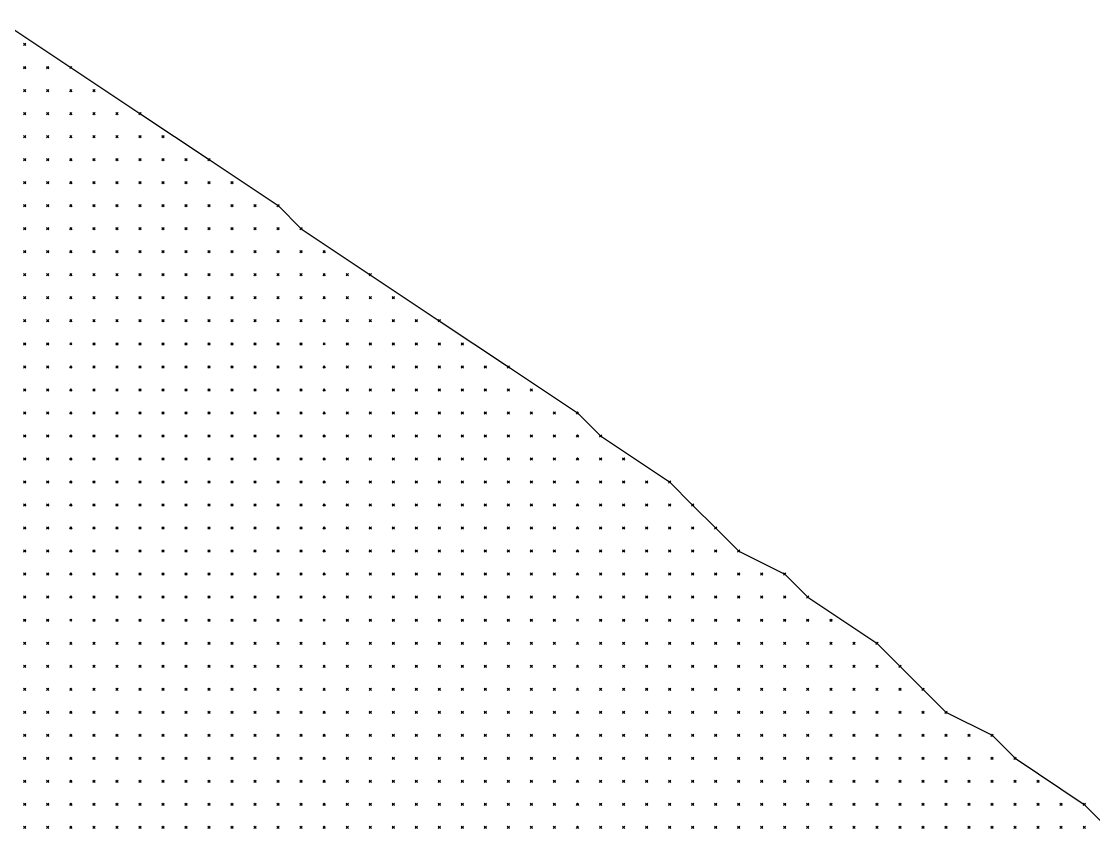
# Model space of a CAD drawing. Header units: metres. Extents: x 441556 to 446409, y 432338 to 461058.
# Drawn here: x 443861.8 to 444001.4, y 446620.9 to 446726.1 of the extents above; entities that cross this region are included whole.
import ezdxf

# ---------------------------------------------------------------- set-up
doc = ezdxf.new("R2010")
doc.units = ezdxf.units.M
doc.header["$MEASUREMENT"] = 0
doc.header["$PDMODE"] = 35
doc.header["$PDSIZE"] = 0.15
doc.layers.add('DTM-INT_YP', color=121, linetype='Continuous')
doc.layers.add('DTM-NOK-RevN_POINTS', color=91, linetype='Continuous')

msp = doc.modelspace()

# ---------------------------------------------------------------- linework, layer by layer
at = {"layer": 'DTM-INT_YP'}
msp.add_polyline3d([(443859.21, 446726.075, 347.736), (443868.208, 446720.076, 348.551), (443877.206, 446714.078, 348.202), (443886.204, 446708.079, 347.895), (443895.202, 446702.08, 347.563), (443898.201, 446699.081, 347.263), (443907.199, 446693.082, 346.603), (443916.197, 446687.083, 345.738), (443925.196, 446681.085, 345.388), (443934.194, 446675.086, 344.647), (443937.193, 446672.087, 344.568), (443946.191, 446666.088, 343.999), (443949.19, 446663.088, 343.953), (443952.19, 446660.089, 343.518), (443955.189, 446657.09, 343.588), (443961.188, 446654.09, 343.246), (443964.187, 446651.091, 343.145), (443973.185, 446645.092, 344.019), (443976.185, 446642.093, 344.211), (443979.184, 446639.094, 344.317), (443982.183, 446636.094, 343.292), (443988.182, 446633.095, 343.099), (443991.181, 446630.096, 343.539), (444000.18, 446624.097, 343.067), (444003.179, 446621.097, 343.388)], dxfattribs=at)
at = {"layer": 'DTM-NOK-RevN_POINTS'}
for p in [(443862.209, 446723.076, 347.909), (443862.209, 446720.076, 348.308), (443865.208, 446720.076, 348.226), (443868.208, 446720.076, 348.551), (443862.209, 446717.077, 348.611), (443865.208, 446717.077, 348.458), (443868.208, 446717.077, 348.462), (443871.207, 446717.077, 348.48), (443862.209, 446714.078, 348.954), (443865.208, 446714.078, 348.703), (443868.208, 446714.078, 348.48), (443871.207, 446714.078, 348.34), (443874.206, 446714.078, 348.213), (443877.206, 446714.078, 348.202), (443862.209, 446711.078, 348.888), (443865.208, 446711.078, 348.908), (443868.208, 446711.078, 348.648), (443871.207, 446711.078, 348.413), (443874.206, 446711.078, 348.272), (443877.206, 446711.078, 348.101), (443880.205, 446711.078, 347.988), (443862.209, 446708.079, 348.814), (443865.208, 446708.079, 348.779), (443868.208, 446708.079, 348.748), (443871.207, 446708.079, 348.734), (443874.206, 446708.079, 348.461), (443877.206, 446708.079, 348.225), (443880.205, 446708.079, 348.156), (443883.205, 446708.079, 347.977), (443886.204, 446708.079, 347.895), (443862.209, 446705.08, 348.709), (443865.208, 446705.08, 348.66), (443868.208, 446705.08, 348.745), (443871.207, 446705.08, 348.721), (443874.206, 446705.08, 348.694), (443877.206, 446705.08, 348.429), (443880.205, 446705.08, 348.231), (443883.205, 446705.08, 348.061), (443886.204, 446705.08, 347.938), (443889.203, 446705.08, 347.911), (443862.209, 446702.08, 349.063), (443865.208, 446702.08, 348.702), (443868.208, 446702.08, 348.591), (443871.207, 446702.08, 348.531), (443874.206, 446702.08, 348.548), (443877.206, 446702.08, 348.585), (443880.205, 446702.08, 348.456), (443883.205, 446702.08, 348.16), (443886.204, 446702.08, 348.051), (443889.203, 446702.08, 348.048), (443892.203, 446702.08, 347.86), (443895.202, 446702.08, 347.563), (443862.209, 446699.081, 349.051), (443865.208, 446699.081, 348.892), (443868.208, 446699.081, 348.583), (443871.207, 446699.081, 348.476), (443874.206, 446699.081, 348.438), (443877.206, 446699.081, 348.524), (443880.205, 446699.081, 348.443), (443883.205, 446699.081, 348.473), (443886.204, 446699.081, 348.206), (443889.203, 446699.081, 348.041), (443892.203, 446699.081, 347.899), (443895.202, 446699.081, 347.551), (443898.201, 446699.081, 347.263), (443862.209, 446696.081, 348.915), (443865.208, 446696.081, 348.715), (443868.208, 446696.081, 348.658), (443871.207, 446696.081, 348.378), (443874.206, 446696.081, 348.329), (443877.206, 446696.081, 348.34), (443880.205, 446696.081, 348.411), (443883.205, 446696.081, 348.4), (443886.204, 446696.081, 348.324), (443889.203, 446696.081, 348.098), (443892.203, 446696.081, 348.053), (443895.202, 446696.081, 347.841), (443898.201, 446696.081, 347.48), (443901.201, 446696.081, 347.073), (443862.209, 446693.082, 348.935), (443865.208, 446693.082, 348.724), (443868.208, 446693.082, 348.606), (443871.207, 446693.082, 348.49), (443874.206, 446693.082, 348.348), (443877.206, 446693.082, 348.292), (443880.205, 446693.082, 348.296), (443883.205, 446693.082, 348.307), (443886.204, 446693.082, 348.196), (443889.203, 446693.082, 348.167), (443892.203, 446693.082, 348.086), (443895.202, 446693.082, 347.985), (443898.201, 446693.082, 347.729), (443901.201, 446693.082, 347.183), (443904.2, 446693.082, 346.92), (443907.199, 446693.082, 346.603), (443862.209, 446690.083, 348.893), (443865.208, 446690.083, 348.818), (443868.208, 446690.083, 348.626), (443871.207, 446690.083, 348.445), (443874.206, 446690.083, 348.38), (443877.206, 446690.083, 348.378), (443880.205, 446690.083, 348.217), (443883.205, 446690.083, 348.155), (443886.204, 446690.083, 348.189), (443889.203, 446690.083, 348.152), (443892.203, 446690.083, 348.139), (443895.202, 446690.083, 348.034), (443898.201, 446690.083, 347.825), (443901.201, 446690.083, 347.464), (443904.2, 446690.083, 347.113), (443907.199, 446690.083, 346.83), (443910.199, 446690.083, 346.452), (443862.209, 446687.083, 348.924), (443865.208, 446687.083, 348.768), (443868.208, 446687.083, 348.635), (443871.207, 446687.083, 348.55), (443874.206, 446687.083, 348.484), (443877.206, 446687.083, 348.371), (443880.205, 446687.083, 348.304), (443883.205, 446687.083, 348.192), (443886.204, 446687.083, 348.088), (443889.203, 446687.083, 348.077), (443892.203, 446687.083, 348.102), (443895.202, 446687.083, 348.047), (443898.201, 446687.083, 347.857), (443901.201, 446687.083, 347.707), (443904.2, 446687.083, 347.385), (443907.199, 446687.083, 346.949), (443910.199, 446687.083, 346.564), (443913.198, 446687.083, 346.146), (443916.197, 446687.083, 345.738), (443862.209, 446684.084, 348.896), (443865.208, 446684.084, 348.819), (443868.208, 446684.084, 348.679), (443871.207, 446684.084, 348.676), (443874.206, 446684.084, 348.512), (443877.206, 446684.084, 348.407), (443880.205, 446684.084, 348.282), (443883.205, 446684.084, 348.186), (443886.204, 446684.084, 348.132), (443889.203, 446684.084, 348.01), (443892.203, 446684.084, 347.936), (443895.202, 446684.084, 347.882), (443898.201, 446684.084, 347.863), (443901.201, 446684.084, 347.811), (443904.2, 446684.084, 347.687), (443907.199, 446684.084, 347.302), (443910.199, 446684.084, 346.74), (443913.198, 446684.084, 346.153), (443916.197, 446684.084, 345.805), (443919.197, 446684.084, 345.664), (443862.209, 446681.085, 348.943), (443865.208, 446681.085, 348.835), (443868.208, 446681.085, 348.753), (443871.207, 446681.085, 348.703), (443874.206, 446681.085, 348.549), (443877.206, 446681.085, 348.449), (443880.205, 446681.085, 348.292), (443883.205, 446681.085, 348.198), (443886.204, 446681.085, 348.132), (443889.203, 446681.085, 348.046), (443892.203, 446681.085, 347.975), (443895.202, 446681.085, 347.864), (443898.201, 446681.085, 347.794), (443901.201, 446681.085, 347.761), (443904.2, 446681.085, 347.769), (443907.199, 446681.085, 347.63), (443910.199, 446681.085, 347.341), (443913.198, 446681.085, 346.989), (443916.197, 446681.085, 346.783), (443919.197, 446681.085, 346.685), (443922.196, 446681.085, 345.774), (443925.196, 446681.085, 345.388), (443862.209, 446678.085, 348.955), (443865.208, 446678.085, 348.777), (443868.208, 446678.085, 348.757), (443871.207, 446678.085, 348.601), (443874.206, 446678.085, 348.489), (443877.206, 446678.085, 348.414), (443880.205, 446678.085, 348.271), (443883.205, 446678.085, 348.207), (443886.204, 446678.085, 348.152), (443889.203, 446678.085, 347.994), (443892.203, 446678.085, 347.948), (443895.202, 446678.085, 347.822), (443898.201, 446678.085, 347.669), (443901.201, 446678.085, 347.72), (443904.2, 446678.085, 347.717), (443907.199, 446678.085, 347.644), (443910.199, 446678.085, 347.542), (443913.198, 446678.085, 347.356), (443916.197, 446678.085, 347.179), (443919.197, 446678.085, 346.947), (443922.196, 446678.085, 345.94), (443925.196, 446678.085, 345.507), (443928.195, 446678.085, 345.026), (443862.209, 446675.086, 349.154), (443865.208, 446675.086, 348.836), (443868.208, 446675.086, 348.695), (443871.207, 446675.086, 348.577), (443874.206, 446675.086, 348.48), (443877.206, 446675.086, 348.332), (443880.205, 446675.086, 348.264), (443883.205, 446675.086, 348.169), (443886.204, 446675.086, 348.126), (443889.203, 446675.086, 348.016), (443892.203, 446675.086, 348.147), (443895.202, 446675.086, 347.929), (443898.201, 446675.086, 347.64), (443901.201, 446675.086, 347.588), (443904.2, 446675.086, 347.555), (443907.199, 446675.086, 347.502), (443910.199, 446675.086, 347.523), (443913.198, 446675.086, 347.431), (443916.197, 446675.086, 347.297), (443919.197, 446675.086, 346.871), (443922.196, 446675.086, 346.373), (443925.196, 446675.086, 345.895), (443928.195, 446675.086, 345.37), (443931.194, 446675.086, 345.099), (443934.194, 446675.086, 344.647), (443862.209, 446672.087, 349.51), (443865.208, 446672.087, 348.961), (443868.208, 446672.087, 348.72), (443871.207, 446672.087, 348.598), (443874.206, 446672.087, 348.46), (443877.206, 446672.087, 348.312), (443880.205, 446672.087, 348.245), (443883.205, 446672.087, 348.225), (443886.204, 446672.087, 348.302), (443889.203, 446672.087, 348.293), (443892.203, 446672.087, 348.255), (443895.202, 446672.087, 348.034), (443898.201, 446672.087, 347.726), (443901.201, 446672.087, 347.484), (443904.2, 446672.087, 347.344), (443907.199, 446672.087, 347.454), (443910.199, 446672.087, 347.356), (443913.198, 446672.087, 347.353), (443916.197, 446672.087, 347.335), (443919.197, 446672.087, 347.236), (443922.196, 446672.087, 346.853), (443925.196, 446672.087, 346.476), (443928.195, 446672.087, 345.914), (443931.194, 446672.087, 345.286), (443934.194, 446672.087, 344.829), (443937.193, 446672.087, 344.568), (443862.209, 446669.087, 349.537), (443865.208, 446669.087, 348.989), (443868.208, 446669.087, 348.692), (443871.207, 446669.087, 348.567), (443874.206, 446669.087, 348.506), (443877.206, 446669.087, 348.365), (443880.205, 446669.087, 348.356), (443883.205, 446669.087, 348.503), (443886.204, 446669.087, 348.653), (443889.203, 446669.087, 348.235), (443892.203, 446669.087, 348.242), (443895.202, 446669.087, 348.175), (443898.201, 446669.087, 347.765), (443901.201, 446669.087, 347.479), (443904.2, 446669.087, 347.148), (443907.199, 446669.087, 347.118), (443910.199, 446669.087, 347.299), (443913.198, 446669.087, 347.321), (443916.197, 446669.087, 347.302), (443919.197, 446669.087, 347.137), (443922.196, 446669.087, 346.972), (443925.196, 446669.087, 346.892), (443928.195, 446669.087, 346.481), (443931.194, 446669.087, 345.925), (443934.194, 446669.087, 345.515), (443937.193, 446669.087, 345.085), (443940.192, 446669.087, 344.682), (443862.209, 446666.088, 349.237), (443865.208, 446666.088, 348.953), (443868.208, 446666.088, 348.729), (443871.207, 446666.088, 348.749), (443874.206, 446666.088, 348.512), (443877.206, 446666.088, 348.602), (443880.205, 446666.088, 348.572), (443883.205, 446666.088, 348.823), (443886.204, 446666.088, 348.656), (443889.203, 446666.088, 348.508), (443892.203, 446666.088, 348.366), (443895.202, 446666.088, 348.159), (443898.201, 446666.088, 347.431), (443901.201, 446666.088, 347.32), (443904.2, 446666.088, 347.167), (443907.199, 446666.088, 346.927), (443910.199, 446666.088, 347.131), (443913.198, 446666.088, 347.2), (443916.197, 446666.088, 347.174), (443919.197, 446666.088, 346.968), (443922.196, 446666.088, 347.003), (443925.196, 446666.088, 346.9), (443928.195, 446666.088, 346.74), (443931.194, 446666.088, 346.586), (443934.194, 446666.088, 346.16), (443937.193, 446666.088, 345.64), (443940.192, 446666.088, 345.1), (443943.192, 446666.088, 344.733), (443946.191, 446666.088, 343.999), (443862.209, 446663.088, 349.756), (443865.208, 446663.088, 348.922), (443868.208, 446663.088, 348.808), (443871.207, 446663.088, 348.675), (443874.206, 446663.088, 348.694), (443877.206, 446663.088, 348.694), (443880.205, 446663.088, 348.68), (443883.205, 446663.088, 348.602), (443886.204, 446663.088, 348.791), (443889.203, 446663.088, 348.665), (443892.203, 446663.088, 348.485), (443895.202, 446663.088, 348.224), (443898.201, 446663.088, 347.842), (443901.201, 446663.088, 347.61), (443904.2, 446663.088, 347.255), (443907.199, 446663.088, 347.046), (443910.199, 446663.088, 346.955), (443913.198, 446663.088, 347), (443916.197, 446663.088, 346.832), (443919.197, 446663.088, 346.974), (443922.196, 446663.088, 346.921), (443925.196, 446663.088, 346.848), (443928.195, 446663.088, 346.827), (443931.194, 446663.088, 346.714), (443934.194, 446663.088, 346.447), (443937.193, 446663.088, 346.104), (443940.192, 446663.088, 345.641), (443943.192, 446663.088, 345.218), (443946.191, 446663.088, 344.405), (443949.19, 446663.088, 343.953), (443862.209, 446660.089, 349.933), (443865.208, 446660.089, 349.254), (443868.208, 446660.089, 348.955), (443871.207, 446660.089, 348.859), (443874.206, 446660.089, 348.943), (443877.206, 446660.089, 348.821), (443880.205, 446660.089, 349.123), (443883.205, 446660.089, 349.316), (443886.204, 446660.089, 349.461), (443889.203, 446660.089, 349.605), (443892.203, 446660.089, 349.338), (443895.202, 446660.089, 349.106), (443898.201, 446660.089, 348.927), (443901.201, 446660.089, 348.314), (443904.2, 446660.089, 348.076), (443907.199, 446660.089, 347.663), (443910.199, 446660.089, 347.203), (443913.198, 446660.089, 346.675), (443916.197, 446660.089, 346.807), (443919.197, 446660.089, 346.825), (443922.196, 446660.089, 346.757), (443925.196, 446660.089, 346.748), (443928.195, 446660.089, 346.681), (443931.194, 446660.089, 346.666), (443934.194, 446660.089, 346.539), (443937.193, 446660.089, 346.376), (443940.192, 446660.089, 346.08), (443943.192, 446660.089, 345.786), (443946.191, 446660.089, 345.205), (443949.19, 446660.089, 344.351), (443952.19, 446660.089, 343.518), (443862.209, 446657.09, 349.697), (443865.208, 446657.09, 349.429), (443868.208, 446657.09, 349.185), (443871.207, 446657.09, 349.05), (443874.206, 446657.09, 349.146), (443877.206, 446657.09, 349.578), (443880.205, 446657.09, 349.959), (443883.205, 446657.09, 350.126), (443886.204, 446657.09, 350.332), (443889.203, 446657.09, 350.635), (443892.203, 446657.09, 350.644), (443895.202, 446657.09, 350.218), (443898.201, 446657.09, 350.265), (443901.201, 446657.09, 348.794), (443904.2, 446657.09, 348.214), (443907.199, 446657.09, 347.973), (443910.199, 446657.09, 347.351), (443913.198, 446657.09, 346.747), (443916.197, 446657.09, 346.554), (443919.197, 446657.09, 346.503), (443922.196, 446657.09, 346.604), (443925.196, 446657.09, 346.615), (443928.195, 446657.09, 346.636), (443931.194, 446657.09, 346.506), (443934.194, 446657.09, 346.477), (443937.193, 446657.09, 346.384), (443940.192, 446657.09, 346.274), (443943.192, 446657.09, 346.164), (443946.191, 446657.09, 345.719), (443949.19, 446657.09, 345.096), (443952.19, 446657.09, 344.303), (443955.189, 446657.09, 343.588), (443862.209, 446654.09, 349.848), (443865.208, 446654.09, 349.492), (443868.208, 446654.09, 349.392), (443871.207, 446654.09, 349.619), (443874.206, 446654.09, 349.956), (443877.206, 446654.09, 350.201), (443880.205, 446654.09, 350.289), (443883.205, 446654.09, 350.414), (443886.204, 446654.09, 350.505), (443889.203, 446654.09, 350.623), (443892.203, 446654.09, 350.851), (443895.202, 446654.09, 350.767), (443898.201, 446654.09, 350.789), (443901.201, 446654.09, 350.63), (443904.2, 446654.09, 350.05), (443907.199, 446654.09, 348.185), (443910.199, 446654.09, 347.421), (443913.198, 446654.09, 346.92), (443916.197, 446654.09, 346.438), (443919.197, 446654.09, 346.451), (443922.196, 446654.09, 346.433), (443925.196, 446654.09, 346.499), (443928.195, 446654.09, 346.61), (443931.194, 446654.09, 346.502), (443934.194, 446654.09, 346.361), (443937.193, 446654.09, 346.376), (443940.192, 446654.09, 346.338), (443943.192, 446654.09, 346.141), (443946.191, 446654.09, 346.044), (443949.19, 446654.09, 345.683), (443952.19, 446654.09, 345.282), (443955.189, 446654.09, 344.66), (443958.189, 446654.09, 343.838), (443961.188, 446654.09, 343.246), (443862.209, 446651.091, 350.042), (443865.208, 446651.091, 350.022), (443868.208, 446651.091, 349.981), (443871.207, 446651.091, 350.18), (443874.206, 446651.091, 350.259), (443877.206, 446651.091, 350.41), (443880.205, 446651.091, 350.55), (443883.205, 446651.091, 350.779), (443886.204, 446651.091, 350.786), (443889.203, 446651.091, 350.883), (443892.203, 446651.091, 350.904), (443895.202, 446651.091, 350.762), (443898.201, 446651.091, 350.808), (443901.201, 446651.091, 350.948), (443904.2, 446651.091, 350.829), (443907.199, 446651.091, 349.303), (443910.199, 446651.091, 348.121), (443913.198, 446651.091, 347.711), (443916.197, 446651.091, 346.838), (443919.197, 446651.091, 346.861), (443922.196, 446651.091, 346.534), (443925.196, 446651.091, 346.384), (443928.195, 446651.091, 346.274), (443931.194, 446651.091, 346.201), (443934.194, 446651.091, 346.299), (443937.193, 446651.091, 346.321), (443940.192, 446651.091, 346.3), (443943.192, 446651.091, 346.241), (443946.191, 446651.091, 346.066), (443949.19, 446651.091, 345.937), (443952.19, 446651.091, 345.755), (443955.189, 446651.091, 345.4), (443958.189, 446651.091, 344.915), (443961.188, 446651.091, 344.015), (443964.187, 446651.091, 343.145), (443862.209, 446648.092, 350.716), (443865.208, 446648.092, 350.72), (443868.208, 446648.092, 350.646), (443871.207, 446648.092, 350.499), (443874.206, 446648.092, 350.625), (443877.206, 446648.092, 350.702), (443880.205, 446648.092, 350.832), (443883.205, 446648.092, 350.891), (443886.204, 446648.092, 350.992), (443889.203, 446648.092, 351.027), (443892.203, 446648.092, 350.906), (443895.202, 446648.092, 350.922), (443898.201, 446648.092, 350.998), (443901.201, 446648.092, 350.981), (443904.2, 446648.092, 350.845), (443907.199, 446648.092, 350.699), (443910.199, 446648.092, 349.568), (443913.198, 446648.092, 348.222), (443916.197, 446648.092, 347.282), (443919.197, 446648.092, 347.198), (443922.196, 446648.092, 346.866), (443925.196, 446648.092, 346.59), (443928.195, 446648.092, 346.4), (443931.194, 446648.092, 346.212), (443934.194, 446648.092, 346.112), (443937.193, 446648.092, 346.148), (443940.192, 446648.092, 346.316), (443943.192, 446648.092, 346.219), (443946.191, 446648.092, 346.13), (443949.19, 446648.092, 345.983), (443952.19, 446648.092, 345.85), (443955.189, 446648.092, 345.675), (443958.189, 446648.092, 345.395), (443961.188, 446648.092, 345.092), (443964.187, 446648.092, 344.282), (443967.187, 446648.092, 343.358), (443862.209, 446645.092, 351.403), (443865.208, 446645.092, 351.098), (443868.208, 446645.092, 350.948), (443871.207, 446645.092, 351.019), (443874.206, 446645.092, 350.999), (443877.206, 446645.092, 350.983), (443880.205, 446645.092, 350.963), (443883.205, 446645.092, 351.077), (443886.204, 446645.092, 351.207), (443889.203, 446645.092, 351.236), (443892.203, 446645.092, 351.163), (443895.202, 446645.092, 351.253), (443898.201, 446645.092, 351.183), (443901.201, 446645.092, 351.044), (443904.2, 446645.092, 350.827), (443907.199, 446645.092, 350.923), (443910.199, 446645.092, 350.43), (443913.198, 446645.092, 349.325), (443916.197, 446645.092, 347.814), (443919.197, 446645.092, 347.592), (443922.196, 446645.092, 347.447), (443925.196, 446645.092, 347.179), (443928.195, 446645.092, 346.766), (443931.194, 446645.092, 346.659), (443934.194, 446645.092, 346.217), (443937.193, 446645.092, 346.112), (443940.192, 446645.092, 346.454), (443943.192, 446645.092, 346.322), (443946.191, 446645.092, 346.008), (443949.19, 446645.092, 345.984), (443952.19, 446645.092, 345.805), (443955.189, 446645.092, 345.802), (443958.189, 446645.092, 345.537), (443961.188, 446645.092, 345.479), (443964.187, 446645.092, 345.206), (443967.187, 446645.092, 344.568), (443970.186, 446645.092, 343.835), (443973.185, 446645.092, 344.019), (443862.209, 446642.093, 351.598), (443865.208, 446642.093, 351.449), (443868.208, 446642.093, 351.415), (443871.207, 446642.093, 351.39), (443874.206, 446642.093, 351.375), (443877.206, 446642.093, 351.302), (443880.205, 446642.093, 351.227), (443883.205, 446642.093, 351.294), (443886.204, 446642.093, 351.511), (443889.203, 446642.093, 351.528), (443892.203, 446642.093, 351.628), (443895.202, 446642.093, 351.604), (443898.201, 446642.093, 351.495), (443901.201, 446642.093, 351.296), (443904.2, 446642.093, 351.259), (443907.199, 446642.093, 350.984), (443910.199, 446642.093, 350.588), (443913.198, 446642.093, 349.823), (443916.197, 446642.093, 349.018), (443919.197, 446642.093, 347.943), (443922.196, 446642.093, 348.144), (443925.196, 446642.093, 348.065), (443928.195, 446642.093, 347.904), (443931.194, 446642.093, 348.03), (443934.194, 446642.093, 346.983), (443937.193, 446642.093, 346.387), (443940.192, 446642.093, 346.164), (443943.192, 446642.093, 346.082), (443946.191, 446642.093, 346.039), (443949.19, 446642.093, 345.916), (443952.19, 446642.093, 345.774), (443955.189, 446642.093, 345.717), (443958.189, 446642.093, 345.62), (443961.188, 446642.093, 345.503), (443964.187, 446642.093, 345.237), (443967.187, 446642.093, 345.059), (443970.186, 446642.093, 344.723), (443973.185, 446642.093, 344.207), (443976.185, 446642.093, 344.211), (443862.209, 446639.094, 351.942), (443865.208, 446639.094, 351.933), (443868.208, 446639.094, 351.885), (443871.207, 446639.094, 351.9), (443874.206, 446639.094, 351.877), (443877.206, 446639.094, 351.85), (443880.205, 446639.094, 351.738), (443883.205, 446639.094, 352.057), (443886.204, 446639.094, 351.978), (443889.203, 446639.094, 352.022), (443892.203, 446639.094, 352.013), (443895.202, 446639.094, 352.019), (443898.201, 446639.094, 351.768), (443901.201, 446639.094, 351.757), (443904.2, 446639.094, 351.431), (443907.199, 446639.094, 351.18), (443910.199, 446639.094, 351.121), (443913.198, 446639.094, 350.581), (443916.197, 446639.094, 349.959), (443919.197, 446639.094, 348.81), (443922.196, 446639.094, 348.434), (443925.196, 446639.094, 349.119), (443928.195, 446639.094, 349.127), (443931.194, 446639.094, 348.581), (443934.194, 446639.094, 347.972), (443937.193, 446639.094, 347.165), (443940.192, 446639.094, 346.645), (443943.192, 446639.094, 346.341), (443946.191, 446639.094, 345.802), (443949.19, 446639.094, 345.698), (443952.19, 446639.094, 345.915), (443955.189, 446639.094, 345.668), (443958.189, 446639.094, 345.624), (443961.188, 446639.094, 345.521), (443964.187, 446639.094, 345.521), (443967.187, 446639.094, 345.324), (443970.186, 446639.094, 345.119), (443973.185, 446639.094, 344.731), (443976.185, 446639.094, 344.457), (443979.184, 446639.094, 344.317), (443862.209, 446636.094, 352.257), (443865.208, 446636.094, 352.364), (443868.208, 446636.094, 352.448), (443871.207, 446636.094, 352.498), (443874.206, 446636.094, 352.712), (443877.206, 446636.094, 353.08), (443880.205, 446636.094, 352.738), (443883.205, 446636.094, 352.646), (443886.204, 446636.094, 352.618), (443889.203, 446636.094, 352.61), (443892.203, 446636.094, 352.546), (443895.202, 446636.094, 352.347), (443898.201, 446636.094, 352.357), (443901.201, 446636.094, 352.112), (443904.2, 446636.094, 351.82), (443907.199, 446636.094, 351.564), (443910.199, 446636.094, 351.33), (443913.198, 446636.094, 351.125), (443916.197, 446636.094, 350.428), (443919.197, 446636.094, 349.894), (443922.196, 446636.094, 349.558), (443925.196, 446636.094, 349.768), (443928.195, 446636.094, 349.827), (443931.194, 446636.094, 349.549), (443934.194, 446636.094, 348.915), (443937.193, 446636.094, 348.333), (443940.192, 446636.094, 347.81), (443943.192, 446636.094, 347.152), (443946.191, 446636.094, 346.618), (443949.19, 446636.094, 346.16), (443952.19, 446636.094, 345.822), (443955.189, 446636.094, 345.607), (443958.189, 446636.094, 345.631), (443961.188, 446636.094, 345.599), (443964.187, 446636.094, 345.535), (443967.187, 446636.094, 345.462), (443970.186, 446636.094, 345.256), (443973.185, 446636.094, 344.927), (443976.185, 446636.094, 344.665), (443979.184, 446636.094, 344.084), (443982.183, 446636.094, 343.292), (443862.209, 446633.095, 352.873), (443865.208, 446633.095, 352.992), (443868.208, 446633.095, 352.945), (443871.207, 446633.095, 352.899), (443874.206, 446633.095, 353.073), (443877.206, 446633.095, 353.34), (443880.205, 446633.095, 353.349), (443883.205, 446633.095, 353.249), (443886.204, 446633.095, 353.285), (443889.203, 446633.095, 353.197), (443892.203, 446633.095, 353.031), (443895.202, 446633.095, 352.935), (443898.201, 446633.095, 352.925), (443901.201, 446633.095, 352.524), (443904.2, 446633.095, 352.374), (443907.199, 446633.095, 352.063), (443910.199, 446633.095, 351.844), (443913.198, 446633.095, 351.692), (443916.197, 446633.095, 351.224), (443919.197, 446633.095, 350.639), (443922.196, 446633.095, 350.428), (443925.196, 446633.095, 350.548), (443928.195, 446633.095, 350.444), (443931.194, 446633.095, 350.407), (443934.194, 446633.095, 350.425), (443937.193, 446633.095, 349.859), (443940.192, 446633.095, 348.865), (443943.192, 446633.095, 348.356), (443946.191, 446633.095, 348.007), (443949.19, 446633.095, 347.342), (443952.19, 446633.095, 346.468), (443955.189, 446633.095, 345.606), (443958.189, 446633.095, 345.437), (443961.188, 446633.095, 345.433), (443964.187, 446633.095, 345.514), (443967.187, 446633.095, 345.463), (443970.186, 446633.095, 345.322), (443973.185, 446633.095, 345.114), (443976.185, 446633.095, 345.003), (443979.184, 446633.095, 344.377), (443982.183, 446633.095, 344.317), (443985.183, 446633.095, 343.937), (443988.182, 446633.095, 343.099), (443862.209, 446630.096, 353.802), (443865.208, 446630.096, 353.736), (443868.208, 446630.096, 353.527), (443871.207, 446630.096, 353.58), (443874.206, 446630.096, 353.652), (443877.206, 446630.096, 353.748), (443880.205, 446630.096, 353.71), (443883.205, 446630.096, 353.809), (443886.204, 446630.096, 353.795), (443889.203, 446630.096, 353.713), (443892.203, 446630.096, 353.549), (443895.202, 446630.096, 353.61), (443898.201, 446630.096, 353.328), (443901.201, 446630.096, 353.119), (443904.2, 446630.096, 352.905), (443907.199, 446630.096, 352.63), (443910.199, 446630.096, 352.365), (443913.198, 446630.096, 352.152), (443916.197, 446630.096, 352.127), (443919.197, 446630.096, 351.763), (443922.196, 446630.096, 351.152), (443925.196, 446630.096, 351.329), (443928.195, 446630.096, 351.374), (443931.194, 446630.096, 350.941), (443934.194, 446630.096, 351.18), (443937.193, 446630.096, 350.809), (443940.192, 446630.096, 350.466), (443943.192, 446630.096, 349.722), (443946.191, 446630.096, 349.238), (443949.19, 446630.096, 349.14), (443952.19, 446630.096, 347.75), (443955.189, 446630.096, 346.66), (443958.189, 446630.096, 345.775), (443961.188, 446630.096, 345.344), (443964.187, 446630.096, 345.432), (443967.187, 446630.096, 345.299), (443970.186, 446630.096, 345.247), (443973.185, 446630.096, 345.265), (443976.185, 446630.096, 345.235), (443979.184, 446630.096, 345.085), (443982.183, 446630.096, 345.002), (443985.183, 446630.096, 344.378), (443988.182, 446630.096, 343.9), (443991.181, 446630.096, 343.539), (443862.209, 446627.096, 354.346), (443865.208, 446627.096, 354.43), (443868.208, 446627.096, 354.295), (443871.207, 446627.096, 354.339), (443874.206, 446627.096, 354.299), (443877.206, 446627.096, 354.197), (443880.205, 446627.096, 354.244), (443883.205, 446627.096, 354.275), (443886.204, 446627.096, 354.237), (443889.203, 446627.096, 354.087), (443892.203, 446627.096, 354.195), (443895.202, 446627.096, 353.955), (443898.201, 446627.096, 353.8), (443901.201, 446627.096, 353.638), (443904.2, 446627.096, 353.391), (443907.199, 446627.096, 353.179), (443910.199, 446627.096, 352.806), (443913.198, 446627.096, 352.554), (443916.197, 446627.096, 352.134), (443919.197, 446627.096, 351.966), (443922.196, 446627.096, 352.187), (443925.196, 446627.096, 352.099), (443928.195, 446627.096, 352.1), (443931.194, 446627.096, 351.672), (443934.194, 446627.096, 351.456), (443937.193, 446627.096, 351.338), (443940.192, 446627.096, 351.248), (443943.192, 446627.096, 350.852), (443946.191, 446627.096, 350.391), (443949.19, 446627.096, 350.089), (443952.19, 446627.096, 349.341), (443955.189, 446627.096, 348.275), (443958.189, 446627.096, 347.416), (443961.188, 446627.096, 345.819), (443964.187, 446627.096, 345.225), (443967.187, 446627.096, 345.283), (443970.186, 446627.096, 345.488), (443973.185, 446627.096, 345.342), (443976.185, 446627.096, 345.404), (443979.184, 446627.096, 345.225), (443982.183, 446627.096, 345.125), (443985.183, 446627.096, 345.025), (443988.182, 446627.096, 344.751), (443991.181, 446627.096, 344.103), (443994.181, 446627.096, 343.715), (443862.209, 446624.097, 354.737), (443865.208, 446624.097, 354.881), (443868.208, 446624.097, 354.917), (443871.207, 446624.097, 354.85), (443874.206, 446624.097, 354.69), (443877.206, 446624.097, 354.735), (443880.205, 446624.097, 354.755), (443883.205, 446624.097, 354.772), (443886.204, 446624.097, 354.624), (443889.203, 446624.097, 354.715), (443892.203, 446624.097, 354.585), (443895.202, 446624.097, 354.387), (443898.201, 446624.097, 354.28), (443901.201, 446624.097, 354.135), (443904.2, 446624.097, 353.978), (443907.199, 446624.097, 353.711), (443910.199, 446624.097, 353.409), (443913.198, 446624.097, 352.926), (443916.197, 446624.097, 352.554), (443919.197, 446624.097, 352.312), (443922.196, 446624.097, 352.487), (443925.196, 446624.097, 352.826), (443928.195, 446624.097, 352.628), (443931.194, 446624.097, 352.255), (443934.194, 446624.097, 352.064), (443937.193, 446624.097, 351.744), (443940.192, 446624.097, 351.598), (443943.192, 446624.097, 351.346), (443946.191, 446624.097, 351.135), (443949.19, 446624.097, 351.028), (443952.19, 446624.097, 350.217), (443955.189, 446624.097, 349.593), (443958.189, 446624.097, 348.69), (443961.188, 446624.097, 347.524), (443964.187, 446624.097, 345.766), (443967.187, 446624.097, 345.052), (443970.186, 446624.097, 345.311), (443973.185, 446624.097, 345.217), (443976.185, 446624.097, 345.289), (443979.184, 446624.097, 345.276), (443982.183, 446624.097, 345.253), (443985.183, 446624.097, 345.089), (443988.182, 446624.097, 345.023), (443991.181, 446624.097, 344.753), (443994.181, 446624.097, 344.239), (443997.18, 446624.097, 343.603), (444000.18, 446624.097, 343.067), (443862.209, 446621.097, 355.207), (443865.208, 446621.097, 355.31), (443868.208, 446621.097, 355.387), (443871.207, 446621.097, 355.223), (443874.206, 446621.097, 355.213), (443877.206, 446621.097, 355.26), (443880.205, 446621.097, 355.282), (443883.205, 446621.097, 355.129), (443886.204, 446621.097, 355.233), (443889.203, 446621.097, 355.173), (443892.203, 446621.097, 354.98), (443895.202, 446621.097, 354.893), (443898.201, 446621.097, 354.739), (443901.201, 446621.097, 354.638), (443904.2, 446621.097, 354.386), (443907.199, 446621.097, 354.102), (443910.199, 446621.097, 353.85), (443913.198, 446621.097, 353.376), (443916.197, 446621.097, 352.914), (443919.197, 446621.097, 352.848), (443922.196, 446621.097, 353.121), (443925.196, 446621.097, 353.045), (443928.195, 446621.097, 353.383), (443931.194, 446621.097, 352.964), (443934.194, 446621.097, 352.636), (443937.193, 446621.097, 352.401), (443940.192, 446621.097, 352.083), (443943.192, 446621.097, 351.887), (443946.191, 446621.097, 351.71), (443949.19, 446621.097, 351.755), (443952.19, 446621.097, 351.35), (443955.189, 446621.097, 350.683), (443958.189, 446621.097, 349.705), (443961.188, 446621.097, 348.764), (443964.187, 446621.097, 347.291), (443967.187, 446621.097, 345.741), (443970.186, 446621.097, 344.971), (443973.185, 446621.097, 345.016), (443976.185, 446621.097, 345.121), (443979.184, 446621.097, 345.221), (443982.183, 446621.097, 345.345), (443985.183, 446621.097, 345.212), (443988.182, 446621.097, 345.165), (443991.181, 446621.097, 345.075), (443994.181, 446621.097, 344.587), (443997.18, 446621.097, 343.83), (444000.18, 446621.097, 343.423)]:
    msp.add_point(p, dxfattribs=at)

doc.saveas('drawing.dxf')
